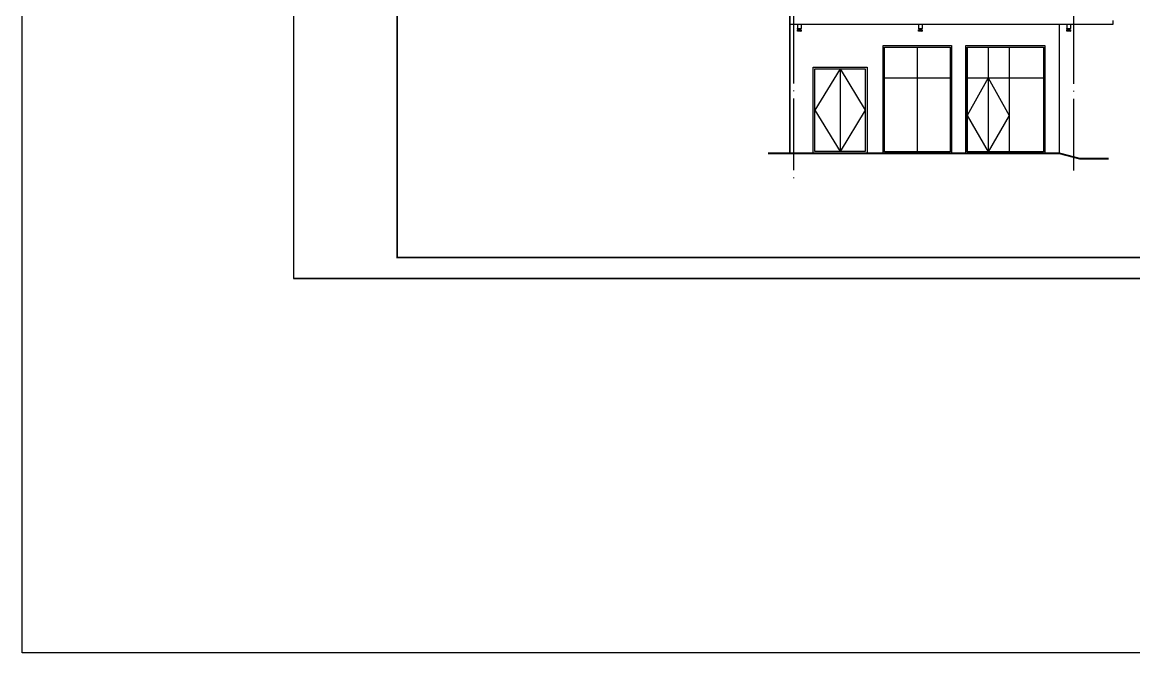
# Model space of a CAD drawing. Extents: x 522289 to 1051641, y 88514 to 354674.
# Drawn here: x 742335 to 773285, y 182139 to 199700 of the extents above; entities that cross this region are included whole.
import ezdxf

# ---------------------------------------------------------------- set-up
doc = ezdxf.new("R2010")
doc.units = 0
doc.header["$LTSCALE"] = 1000
doc.header["$MEASUREMENT"] = 0
doc.linetypes.add('DOTE', pattern=[2.42, 2, -0.2, 0.02, -0.2])
doc.layers.get('0').update_dxf_attribs({"linetype": 'CONTINUOUS'})
for name, color, linetype in [('_0', 7, 'CONTINUOUS'), ('DOTE', 1, 'DOTE'), ('P-图框', 7, 'CONTINUOUS'), ('PUB_TITLE', 4, 'CONTINUOUS')]:
    doc.layers.add(name, color=color, linetype=linetype)

# ---------------------------------------------------------------- blocks, each defined once
blk = doc.blocks.new('TQ1')
at = {"layer": 'P-图框'}
blk.add_lwpolyline([(804709, 185021), (846709, 185021), (846709, 214721), (804709, 214721)], close=True, dxfattribs=at)
at = {"layer": 'P-图框', "linetype": 'Continuous', "const_width": 40}
blk.add_lwpolyline([(807209, 185521), (846209, 185521), (846209, 214221), (807209, 214221)], close=True, dxfattribs=at)

msp = doc.modelspace()

# ---------------------------------------------------------------- linework, layer by layer
at = {"color": 34}
for p, q in [((763920, 199650), (763920, 199525)), ((764020, 199650), (764020, 199525)), ((767292, 199650), (767292, 199525)), ((767392, 199650), (767392, 199525)), ((771420, 199650), (771420, 199525)), ((771520, 199650), (771520, 199525))]:
    msp.add_line(p, q, dxfattribs=at)
for points in [[(763925, 199520), (763920, 199525)], [(763925, 199490), (763920, 199485)], [(763920, 199455), (763920, 199485)], [(763925, 199450), (763920, 199455)], [(764015, 199520), (763925, 199520)], [(764015, 199490), (763925, 199490)], [(763925, 199490), (764015, 199490)], [(764015, 199450), (763925, 199450)], [(763932, 199490), (763932, 199520)], [(764007, 199490), (764007, 199520)], [(764015, 199520), (764020, 199525)], [(764015, 199490), (764020, 199485)], [(764015, 199450), (764020, 199455)], [(764020, 199485), (764020, 199455)], [(767297, 199520), (767292, 199525)], [(767297, 199490), (767292, 199485)], [(767292, 199455), (767292, 199485)], [(767297, 199450), (767292, 199455)], [(767387, 199520), (767297, 199520)], [(767387, 199490), (767297, 199490)], [(767297, 199490), (767387, 199490)], [(767387, 199450), (767297, 199450)], [(767305, 199490), (767305, 199520)], [(767380, 199490), (767380, 199520)], [(767387, 199520), (767392, 199525)], [(767387, 199490), (767392, 199485)], [(767387, 199450), (767392, 199455)], [(767392, 199485), (767392, 199455)], [(771425, 199520), (771420, 199525)], [(771425, 199490), (771420, 199485)], [(771420, 199455), (771420, 199485)], [(771425, 199450), (771420, 199455)], [(771515, 199520), (771425, 199520)], [(771515, 199490), (771425, 199490)], [(771425, 199490), (771515, 199490)], [(771515, 199450), (771425, 199450)], [(771432, 199490), (771432, 199520)], [(771507, 199490), (771507, 199520)], [(771515, 199520), (771520, 199525)], [(771515, 199490), (771520, 199485)], [(771515, 199450), (771520, 199455)], [(771520, 199485), (771520, 199455)]]:
    msp.add_lwpolyline(points, dxfattribs=at)
at = {"layer": '_0'}
for points in [[(742335, 354674), (1051641, 354674), (1051641, 182139), (742335, 182139)], [(763707, 199650), (771207, 199650), (771207, 196050), (763707, 196050)], [(766307, 196050), (766307, 199050), (768207, 199050), (768207, 196050)], [(768607, 196050), (768607, 199050), (770807, 199050), (770807, 196050)], [(766345, 196086), (766345, 199003), (768170, 199003), (768170, 196086)], [(768645, 196086), (768645, 199003), (770770, 199003), (770770, 196086)], [(764357, 196050), (764357, 198450), (765857, 198450), (765857, 196050)], [(764407, 196100), (764407, 198400), (765807, 198400), (765807, 196100)]]:
    msp.add_lwpolyline(points, close=True, dxfattribs=at)
for points in [[(763707, 196050), (763707, 221550)], [(763707, 217050), (763707, 196050)], [(763807, 199650), (772707, 199650)], [(772707, 199650), (772707, 199750)], [(767257, 199003), (767257, 196086)], [(768645, 199003), (768645, 196086)], [(769229, 199003), (769229, 196086)], [(769813, 199003), (769813, 196086)], [(765107, 198400), (764407, 197250), (765107, 196100)], [(765107, 198400), (765107, 196100)], [(765107, 198400), (765807, 197250), (765107, 196100)], [(766345, 198154), (768170, 198154)], [(768645, 198154), (770770, 198154)], [(769229, 198154), (768645, 197102), (769229, 196086)], [(769045, 198154), (770770, 198154)], [(769229, 198154), (769813, 197102), (769229, 196086)]]:
    msp.add_lwpolyline(points, dxfattribs=at)
at = {"layer": '_0', "const_width": 50}
msp.add_lwpolyline([(763099, 196050), (771207, 196050), (771779, 195900), (772587, 195900)], dxfattribs=at)
at = {"layer": 'DOTE', "linetype": 'DOTE'}
for points in [[(763807, 224196), (763807, 195309)], [(771607, 224188), (771607, 195485)]]:
    msp.add_lwpolyline(points, dxfattribs=at)
at = {"layer": 'PUB_TITLE'}
msp.add_lwpolyline([(749887, 192567), (798397, 192567), (798397, 226871), (749887, 226871)], close=True, dxfattribs=at)

# ---------------------------------------------------------------- block references
at = {"layer": 'P-图框', "xscale": 1.155, "yscale": 1.155, "zscale": 1.155}
msp.add_blockref('TQ1', (-179552, -21132), dxfattribs=at)

doc.saveas('drawing.dxf')
